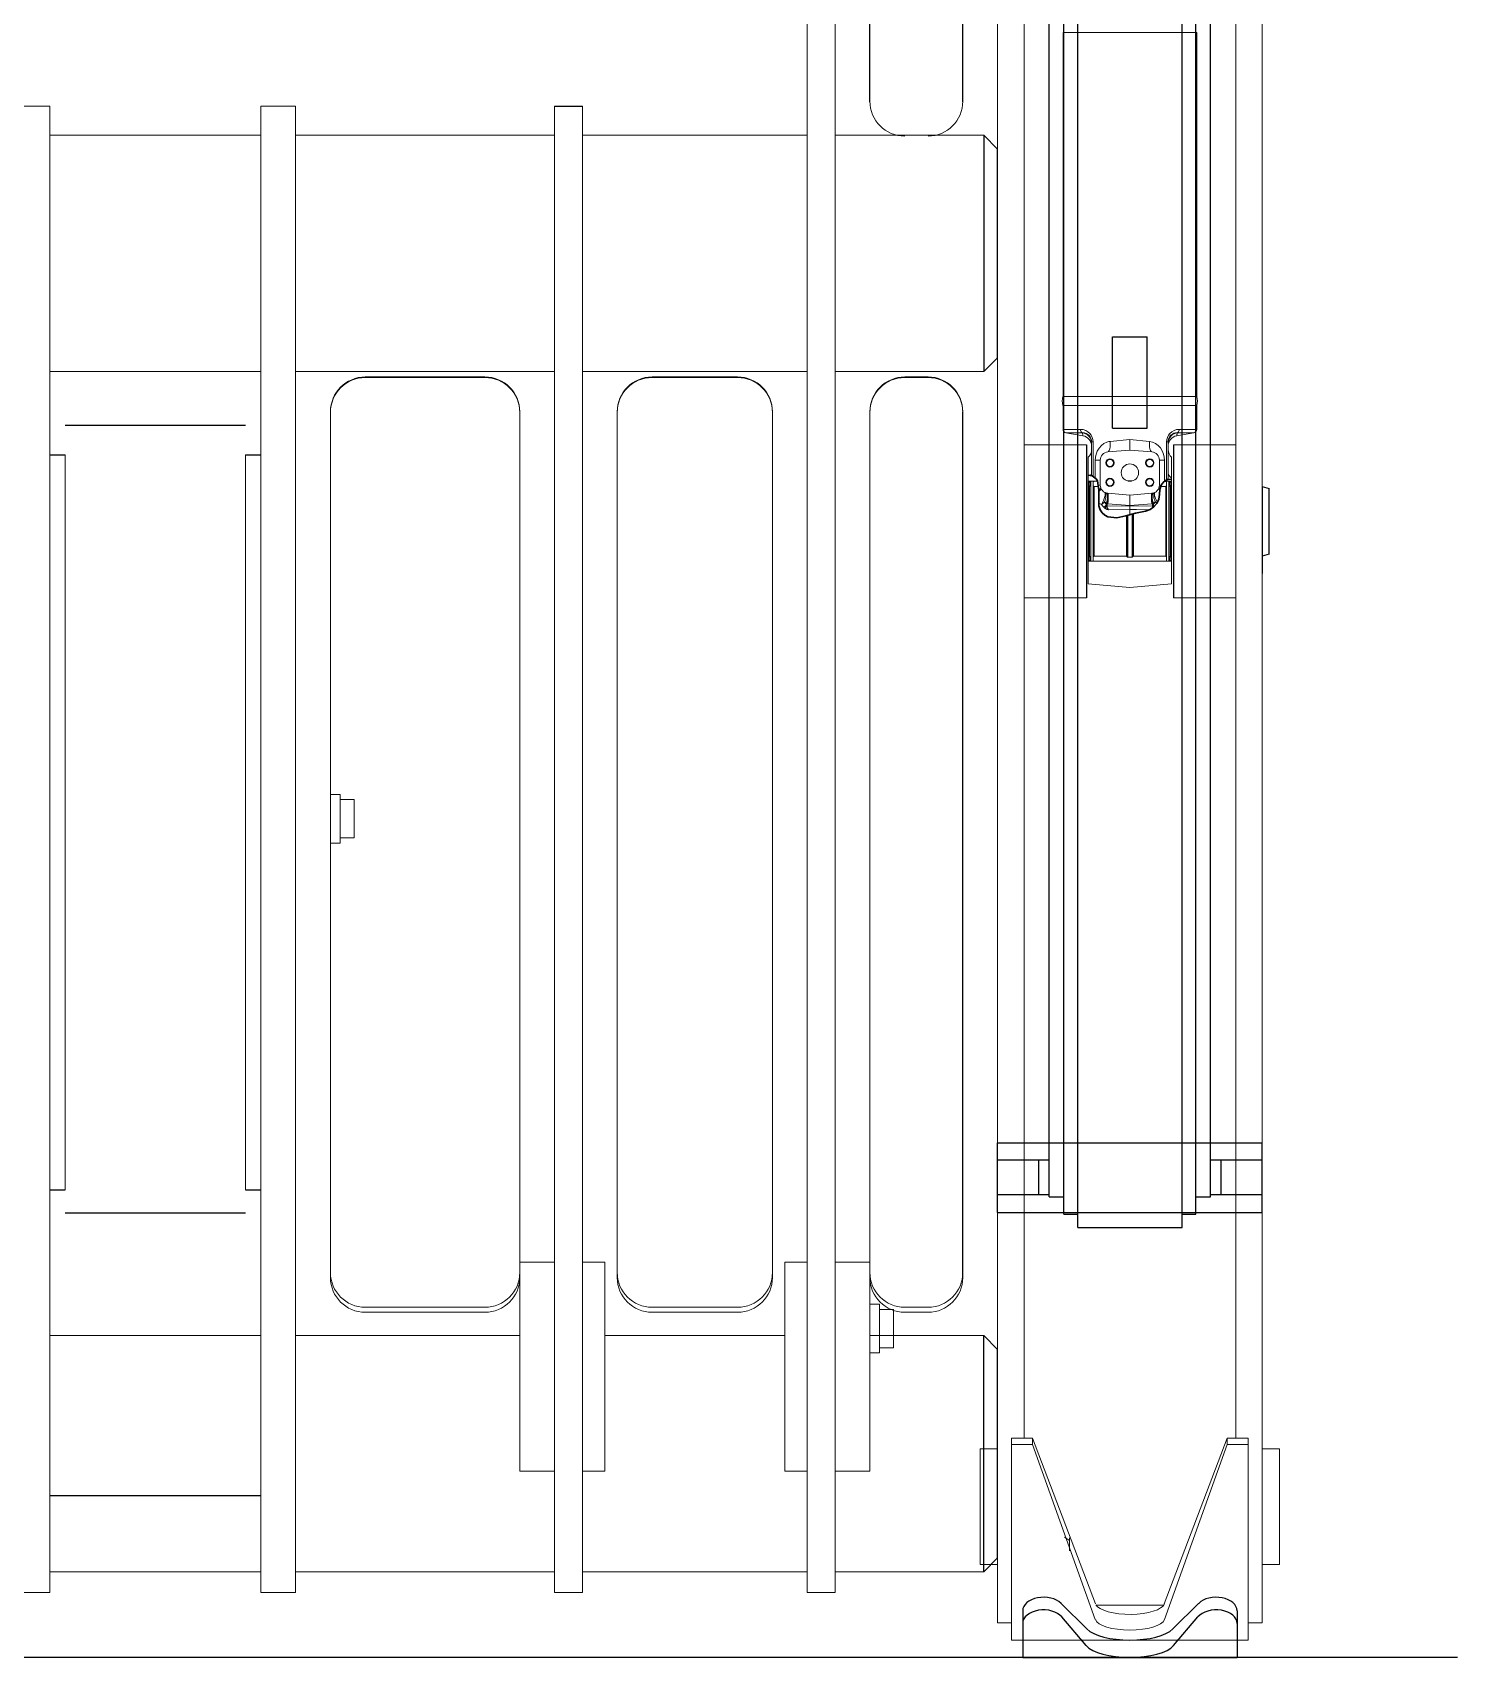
# Model space of a CAD drawing. Header units: millimetres. Extents: x -14999406 to 437, y -232 to 426.
# Drawn here: x 232.5 to 437.2, y -232.2 to 1.3 of the extents above; entities that cross this region are included whole.
import ezdxf

# ---------------------------------------------------------------- set-up
doc = ezdxf.new("R2010")
doc.units = ezdxf.units.MM
doc.header["$LTSCALE"] = 0.25
for name, color, linetype in [('Layer0016', 7, 'Continuous'), ('Layer0017', 7, 'Continuous'), ('Layer0027', 7, 'Continuous')]:
    doc.layers.add(name, color=color, linetype=linetype)

# ---------------------------------------------------------------- blocks, each defined once
blk = doc.blocks.new('DC_GROUP_ＤＸＦ１５－１_198')
at = {"layer": 'Layer0027', "color": 3, "linetype": 'Continuous', "lineweight": 13}
for p, q in [((396.93, -56.58), (396.92, -56.6)), ((396.92, -56.6), (396.92, -56.62)), ((396.92, -56.62), (396.92, -56.63)), ((396.94, -56.51), (396.93, -56.55)), ((396.93, -56.55), (396.93, -56.58)), ((396.95, -56.46), (396.94, -56.51)), ((396.96, -56.41), (396.95, -56.46)), ((396.97, -56.35), (396.96, -56.41)), ((396.98, -56.2), (396.97, -56.28)), ((396.97, -56.28), (396.97, -56.35))]:
    blk.add_line(p, q, dxfattribs=at)
blk = doc.blocks.new('DC_GROUP_ＤＸＦ１５－１_220')
at = {"layer": 'Layer0027', "color": 3, "linetype": 'Continuous', "lineweight": 13}
for p, q in [((393.45, -57.55), (393.02, -57.46)), ((393.86, -57.74), (393.45, -57.55)), ((394.24, -58.01), (393.86, -57.74)), ((394.56, -58.36), (394.24, -58.01)), ((394.83, -58.79), (394.56, -58.36)), ((395.02, -59.26), (394.83, -58.79)), ((395.12, -59.72), (395.02, -59.26)), ((395.15, -60.15), (395.12, -59.72))]:
    blk.add_line(p, q, dxfattribs=at)
blk = doc.blocks.new('DC_GROUP_ＤＸＦ１５－１_227')
at = {"layer": 'Layer0027', "color": 3, "linetype": 'Continuous', "lineweight": 13}
for p, q in [((385.76, -58.4), (386.08, -58.04)), ((386.08, -58.04), (386.46, -57.76)), ((386.46, -57.76), (386.86, -57.57)), ((385.2, -60.15), (385.23, -59.73)), ((385.23, -59.73), (385.33, -59.28)), ((385.33, -59.28), (385.5, -58.83)), ((385.5, -58.83), (385.76, -58.4))]:
    blk.add_line(p, q, dxfattribs=at)
blk = doc.blocks.new('DC_GROUP_ＤＸＦ１５－１_230')
at = {"layer": 'Layer0027', "color": 3, "linetype": 'Continuous', "lineweight": 13}
for p, q in [((387.34, -58.2), (387.29, -58.5)), ((387.34, -57.46), (387.35, -57.84)), ((387.35, -57.84), (387.34, -58.2)), ((387.13, -58.9), (387.02, -58.96)), ((387.22, -58.74), (387.13, -58.9)), ((387.29, -58.5), (387.22, -58.74))]:
    blk.add_line(p, q, dxfattribs=at)
blk = doc.blocks.new('DC_GROUP_ＤＸＦ１５－１_236')
at = {"layer": 'Layer0027', "color": 3, "linetype": 'Continuous', "lineweight": 13}
for p, q in [((383.66, -56.22), (383.37, -56.2)), ((383.92, -56.3), (383.66, -56.22)), ((384.15, -56.43), (383.92, -56.3)), ((384.34, -56.6), (384.15, -56.43)), ((384.48, -56.8), (384.34, -56.6)), ((384.59, -57.02), (384.48, -56.8)), ((384.65, -57.27), (384.59, -57.02)), ((384.68, -57.52), (384.65, -57.27))]:
    blk.add_line(p, q, dxfattribs=at)
blk = doc.blocks.new('DC_GROUP_ＤＸＦ１５－１_237')
at = {"layer": 'Layer0027', "color": 3, "linetype": 'Continuous', "lineweight": 13}
for p, q in [((383.46, -55.75), (383.06, -55.71)), ((383.83, -55.87), (383.46, -55.75)), ((384.16, -56.05), (383.83, -55.87)), ((384.43, -56.29), (384.16, -56.05)), ((384.63, -56.56), (384.43, -56.29)), ((384.78, -56.86), (384.63, -56.56)), ((384.87, -57.18), (384.78, -56.86)), ((384.9, -57.52), (384.87, -57.18))]:
    blk.add_line(p, q, dxfattribs=at)
blk = doc.blocks.new('DC_GROUP_ＤＸＦ１５－１_238')
at = {"layer": 'Layer0027', "color": 3, "linetype": 'Continuous', "lineweight": 13}
for p, q in [((383.72, -56.29), (383.37, -56.2)), ((384.04, -56.46), (383.72, -56.29)), ((384.3, -56.7), (384.04, -56.46)), ((384.51, -56.99), (384.3, -56.7)), ((384.63, -57.33), (384.51, -56.99)), ((384.66, -57.53), (384.63, -57.33))]:
    blk.add_line(p, q, dxfattribs=at)
blk = doc.blocks.new('DC_GROUP_ＤＸＦ１５－１_239')
at = {"layer": 'Layer0027', "color": 3, "linetype": 'Continuous', "lineweight": 13}
for p, q in [((383.38, -56.3), (383.37, -56.2)), ((383.39, -56.37), (383.38, -56.3)), ((383.4, -56.44), (383.39, -56.37)), ((383.41, -56.49), (383.4, -56.44)), ((383.42, -56.54), (383.41, -56.49)), ((383.42, -56.57), (383.42, -56.54)), ((383.43, -56.6), (383.42, -56.57)), ((383.43, -56.62), (383.43, -56.6)), ((383.44, -56.63), (383.43, -56.62))]:
    blk.add_line(p, q, dxfattribs=at)
blk = doc.blocks.new('DC_GROUP_ＤＸＦ１５－１_240')
at = {"layer": 'Layer0027', "color": 3, "linetype": 'Continuous', "lineweight": 13}
for p, q in [((393, -57.84), (393.02, -57.46)), ((393.02, -58.2), (393, -57.84)), ((393.06, -58.5), (393.02, -58.2)), ((393.13, -58.74), (393.06, -58.5)), ((393.22, -58.9), (393.13, -58.74)), ((393.33, -58.96), (393.22, -58.9))]:
    blk.add_line(p, q, dxfattribs=at)
blk = doc.blocks.new('DC_GROUP_ＤＸＦ１５－１_241')
at = {"layer": 'Layer0027', "color": 3, "linetype": 'Continuous', "lineweight": 13}
for p, q in [((395.69, -57.29), (395.68, -57.52)), ((395.75, -57.08), (395.69, -57.29)), ((395.83, -56.87), (395.75, -57.08)), ((395.94, -56.69), (395.83, -56.87)), ((396.09, -56.52), (395.94, -56.69)), ((396.28, -56.38), (396.09, -56.52)), ((396.49, -56.28), (396.28, -56.38)), ((396.73, -56.22), (396.49, -56.28)), ((396.98, -56.2), (396.73, -56.22))]:
    blk.add_line(p, q, dxfattribs=at)
blk = doc.blocks.new('DC_GROUP_ＤＸＦ１５－１_242')
at = {"layer": 'Layer0027', "color": 3, "linetype": 'Continuous', "lineweight": 13}
for p, q in [((396.52, -55.87), (396.19, -56.05)), ((396.89, -55.75), (396.52, -55.87)), ((397.29, -55.71), (396.89, -55.75)), ((395.48, -57.18), (395.45, -57.52)), ((395.57, -56.86), (395.48, -57.18)), ((395.72, -56.56), (395.57, -56.86)), ((395.93, -56.29), (395.72, -56.56)), ((396.19, -56.05), (395.93, -56.29))]:
    blk.add_line(p, q, dxfattribs=at)
blk = doc.blocks.new('DC_GROUP_ＤＸＦ１５－１_243')
at = {"layer": 'Layer0027', "color": 3, "linetype": 'Continuous', "lineweight": 13}
for p, q in [((395.72, -57.33), (395.7, -57.53)), ((395.85, -56.99), (395.72, -57.33)), ((396.05, -56.7), (395.85, -56.99)), ((396.32, -56.46), (396.05, -56.7)), ((396.64, -56.29), (396.32, -56.46)), ((396.98, -56.2), (396.64, -56.29))]:
    blk.add_line(p, q, dxfattribs=at)
blk = doc.blocks.new('DC_GROUP_ＤＸＦ１５－１_244')
at = {"layer": 'Layer0027', "color": 3, "linetype": 'Continuous', "lineweight": 13}
for p, q in [((386.86, -57.57), (387.02, -57.52)), ((387.02, -57.52), (387.17, -57.48)), ((387.17, -57.48), (387.34, -57.46))]:
    blk.add_line(p, q, dxfattribs=at)
blk = doc.blocks.new('DC_GROUP_ＤＸＦ１５－１_245')
at = {"layer": 'Layer0027', "color": 3, "linetype": 'Continuous', "lineweight": 13}
for p, q in [((397.17, -56.08), (397.23, -55.98)), ((397.23, -55.98), (397.28, -55.85)), ((397.28, -55.85), (397.29, -55.71)), ((396.98, -56.2), (397.08, -56.16)), ((397.08, -56.16), (397.17, -56.08))]:
    blk.add_line(p, q, dxfattribs=at)
blk = doc.blocks.new('DC_GROUP_ＤＸＦ１５－１_246')
at = {"layer": 'Layer0027', "color": 3, "linetype": 'Continuous', "lineweight": 13}
for p, q in [((383.08, -55.85), (383.06, -55.71)), ((383.12, -55.98), (383.08, -55.85)), ((383.19, -56.08), (383.12, -55.98)), ((383.27, -56.16), (383.19, -56.08)), ((383.37, -56.2), (383.27, -56.16))]:
    blk.add_line(p, q, dxfattribs=at)
blk = doc.blocks.new('DC_GROUP_ＤＸＦ１５－１_251')
at = {"layer": 'Layer0027', "color": 3, "linetype": 'Continuous', "lineweight": 13}
for p, q in [((386.86, -64.93), (386.76, -64.85)), ((386.93, -65.09), (386.86, -64.93)), ((386.96, -65.32), (386.93, -65.09)), ((386.95, -65.61), (386.96, -65.32)), ((386.82, -66.28), (386.91, -65.93)), ((386.91, -65.93), (386.95, -65.61))]:
    blk.add_line(p, q, dxfattribs=at)
blk = doc.blocks.new('DC_GROUP_ＤＸＦ１５－１_252')
at = {"layer": 'Layer0027', "color": 3, "linetype": 'Continuous', "lineweight": 13}
for p, q in [((393.5, -66.73), (393.51, -66.68)), ((393.51, -66.68), (393.52, -66.62)), ((393.52, -66.62), (393.53, -66.57))]:
    blk.add_line(p, q, dxfattribs=at)
blk = doc.blocks.new('DC_GROUP_ＤＸＦ１５－１_253')
at = {"layer": 'Layer0027', "color": 3, "linetype": 'Continuous', "lineweight": 13}
for p, q in [((394.36, -64.11), (394.34, -64.21)), ((394.34, -64.21), (394.37, -64.33)), ((394.37, -64.33), (394.44, -64.46)), ((394.44, -64.46), (394.47, -64.49))]:
    blk.add_line(p, q, dxfattribs=at)
blk = doc.blocks.new('DC_GROUP_ＤＸＦ１５－１_254')
at = {"layer": 'Layer0027', "color": 3, "linetype": 'Continuous', "lineweight": 13}
for p, q in [((395.62, -62.94), (395.63, -62.85)), ((395.63, -62.85), (395.66, -62.55)), ((395.66, -62.55), (395.67, -62.25)), ((395.67, -62.25), (395.68, -61.96))]:
    blk.add_line(p, q, dxfattribs=at)
blk = doc.blocks.new('DC_GROUP_ＤＸＦ１５－１_255')
at = {"layer": 'Layer0027', "color": 3, "linetype": 'Continuous', "lineweight": 13}
for p, q in [((393.36, -64.95), (393.35, -65.1)), ((393.35, -65.1), (393.35, -65.34)), ((393.35, -65.34), (393.37, -65.65)), ((393.37, -65.65), (393.4, -66)), ((393.4, -66), (393.45, -66.38))]:
    blk.add_line(p, q, dxfattribs=at)
blk = doc.blocks.new('DC_GROUP_ＤＸＦ１５－１_256')
at = {"layer": 'Layer0027', "color": 3, "linetype": 'Continuous', "lineweight": 13}
for p, q in [((384.59, -62.29), (384.55, -62.36)), ((384.66, -62.13), (384.59, -62.29)), ((384.68, -61.96), (384.66, -62.13))]:
    blk.add_line(p, q, dxfattribs=at)
blk = doc.blocks.new('DC_GROUP_ＤＸＦ１５－１_257')
at = {"layer": 'Layer0027', "color": 3, "linetype": 'Continuous', "lineweight": 13}
for p, q in [((386.98, -65.65), (387, -65.34)), ((387.01, -65.1), (387, -64.95)), ((387, -65.34), (387.01, -65.1)), ((386.9, -66.38), (386.95, -66)), ((386.95, -66), (386.98, -65.65))]:
    blk.add_line(p, q, dxfattribs=at)
blk = doc.blocks.new('DC_GROUP_ＤＸＦ１５－１_258')
at = {"layer": 'Layer0027', "color": 3, "linetype": 'Continuous', "lineweight": 13}
for p, q in [((387.05, -64.96), (387.02, -64.9)), ((387.07, -65.11), (387.05, -64.96)), ((387.08, -65.35), (387.07, -65.11)), ((387.07, -65.65), (387.08, -65.35)), ((387.02, -66.4), (387.05, -66.01)), ((387.05, -66.01), (387.07, -65.65))]:
    blk.add_line(p, q, dxfattribs=at)
blk = doc.blocks.new('DC_GROUP_ＤＸＦ１５－１_259')
at = {"layer": 'Layer0027', "color": 3, "linetype": 'Continuous', "lineweight": 13}
for p, q in [((394.36, -64.11), (394.36, -64.16)), ((394.36, -64.16), (394.4, -64.21)), ((394.4, -64.21), (394.47, -64.28)), ((394.47, -64.28), (394.49, -64.3))]:
    blk.add_line(p, q, dxfattribs=at)
blk = doc.blocks.new('DC_GROUP_ＤＸＦ１５－１_260')
at = {"layer": 'Layer0027', "color": 3, "linetype": 'Continuous', "lineweight": 13}
for p, q in [((395.68, -61.96), (395.7, -62.13)), ((395.7, -62.13), (395.76, -62.29)), ((395.76, -62.29), (395.86, -62.45)), ((395.86, -62.45), (396, -62.59)), ((396, -62.59), (396.18, -62.71))]:
    blk.add_line(p, q, dxfattribs=at)
blk = doc.blocks.new('DC_GROUP_ＤＸＦ１５－１_261')
at = {"layer": 'Layer0027', "color": 3, "linetype": 'Continuous', "lineweight": 13}
for p, q in [((384.68, -61.96), (384.68, -62.25)), ((384.68, -62.25), (384.69, -62.38))]:
    blk.add_line(p, q, dxfattribs=at)
blk = doc.blocks.new('DC_GROUP_ＤＸＦ１５－１_262')
at = {"layer": 'Layer0027', "color": 3, "linetype": 'Continuous', "lineweight": 13}
for p, q in [((386.82, -66.57), (386.83, -66.62)), ((386.83, -66.62), (386.84, -66.68)), ((386.84, -66.68), (386.85, -66.73))]:
    blk.add_line(p, q, dxfattribs=at)
blk = doc.blocks.new('DC_GROUP_ＤＸＦ１５－１_263')
at = {"layer": 'Layer0027', "color": 3, "linetype": 'Continuous', "lineweight": 13}
for p, q in [((386.85, -66.73), (386.86, -66.77)), ((386.86, -66.77), (386.87, -66.82)), ((386.87, -66.82), (386.88, -66.86)), ((386.88, -66.86), (386.9, -66.91)), ((386.9, -66.91), (386.91, -66.96)), ((386.91, -66.96), (386.93, -67.01)), ((386.93, -67.01), (386.96, -67.05)), ((386.96, -67.05), (386.99, -67.1)), ((386.99, -67.1), (387.02, -67.16)), ((387.02, -67.16), (387.06, -67.21)), ((387.06, -67.21), (387.1, -67.27))]:
    blk.add_line(p, q, dxfattribs=at)
blk = doc.blocks.new('DC_GROUP_ＤＸＦ１５－１_264')
at = {"layer": 'Layer0027', "color": 3, "linetype": 'Continuous', "lineweight": 13}
for p, q in [((386.73, -64.97), (386.71, -64.92)), ((386.71, -65.53), (386.74, -65.39)), ((386.74, -65.02), (386.73, -64.97)), ((386.75, -65.09), (386.74, -65.02)), ((386.74, -65.39), (386.75, -65.27)), ((386.75, -65.17), (386.75, -65.09)), ((386.75, -65.27), (386.75, -65.17)), ((386.52, -66.14), (386.61, -65.9)), ((386.61, -65.9), (386.67, -65.7)), ((386.67, -65.7), (386.71, -65.53))]:
    blk.add_line(p, q, dxfattribs=at)
blk = doc.blocks.new('DC_GROUP_ＤＸＦ１５－１_265')
at = {"layer": 'Layer0027', "color": 3, "linetype": 'Continuous', "lineweight": 13}
for p, q in [((393.4, -67.02), (393.43, -66.88)), ((393.43, -66.88), (393.45, -66.73))]:
    blk.add_line(p, q, dxfattribs=at)
blk = doc.blocks.new('DC_GROUP_ＤＸＦ１５－１_266')
at = {"layer": 'Layer0027', "color": 3, "linetype": 'Continuous', "lineweight": 13}
for p, q in [((386.49, -65.63), (386.57, -65.36)), ((386.57, -65.36), (386.63, -65.15)), ((386.64, -64.83), (386.6, -64.79)), ((386.63, -65.15), (386.65, -65)), ((386.65, -64.89), (386.64, -64.83)), ((386.65, -65), (386.65, -64.89)), ((386.08, -66.53), (386.23, -66.23)), ((386.23, -66.23), (386.37, -65.92)), ((386.37, -65.92), (386.49, -65.63))]:
    blk.add_line(p, q, dxfattribs=at)
blk = doc.blocks.new('DC_GROUP_ＤＸＦ１５－１_267')
at = {"layer": 'Layer0027', "color": 3, "linetype": 'Continuous', "lineweight": 13}
for p, q in [((393.61, -65.02), (393.6, -65.09)), ((393.6, -65.09), (393.6, -65.17)), ((393.6, -65.17), (393.6, -65.27)), ((393.6, -65.27), (393.62, -65.39)), ((393.62, -64.97), (393.61, -65.02)), ((393.64, -64.92), (393.62, -64.97)), ((393.62, -65.39), (393.64, -65.53)), ((393.64, -65.53), (393.68, -65.7)), ((393.68, -65.7), (393.75, -65.9)), ((393.75, -65.9), (393.83, -66.14))]:
    blk.add_line(p, q, dxfattribs=at)
blk = doc.blocks.new('DC_GROUP_ＤＸＦ１５－１_268')
at = {"layer": 'Layer0027', "color": 3, "linetype": 'Continuous', "lineweight": 13}
for p, q in [((393.42, -67), (393.44, -66.97)), ((393.44, -66.97), (393.46, -66.91)), ((393.46, -66.91), (393.48, -66.85)), ((393.48, -66.85), (393.49, -66.79)), ((393.49, -66.79), (393.5, -66.73))]:
    blk.add_line(p, q, dxfattribs=at)
blk = doc.blocks.new('DC_GROUP_ＤＸＦ１５－１_269')
at = {"layer": 'Layer0027', "color": 3, "linetype": 'Continuous', "lineweight": 13}
for p, q in [((386.63, -64.8), (386.6, -64.79)), ((386.66, -64.83), (386.63, -64.8)), ((386.68, -64.85), (386.66, -64.83)), ((386.7, -64.89), (386.68, -64.85)), ((386.71, -64.92), (386.7, -64.89))]:
    blk.add_line(p, q, dxfattribs=at)
blk = doc.blocks.new('DC_GROUP_ＤＸＦ１５－１_270')
at = {"layer": 'Layer0027', "color": 3, "linetype": 'Continuous', "lineweight": 13}
for p, q in [((393.3, -64.96), (393.28, -65.11)), ((393.28, -65.11), (393.28, -65.35)), ((393.28, -65.35), (393.28, -65.65)), ((393.33, -64.9), (393.3, -64.96)), ((393.28, -65.65), (393.3, -66.01)), ((393.3, -66.01), (393.33, -66.4))]:
    blk.add_line(p, q, dxfattribs=at)
blk = doc.blocks.new('DC_GROUP_ＤＸＦ１５－１_271')
at = {"layer": 'Layer0027', "color": 3, "linetype": 'Continuous', "lineweight": 13}
for p, q in [((386.68, -66.94), (386.59, -67.04)), ((386.76, -66.83), (386.68, -66.94)), ((386.85, -66.73), (386.76, -66.83))]:
    blk.add_line(p, q, dxfattribs=at)
blk = doc.blocks.new('DC_GROUP_ＤＸＦ１５－１_272')
at = {"layer": 'Layer0027', "color": 3, "linetype": 'Continuous', "lineweight": 13}
for p, q in [((393.53, -66.57), (393.68, -66.35)), ((393.68, -66.35), (393.83, -66.14))]:
    blk.add_line(p, q, dxfattribs=at)
blk = doc.blocks.new('DC_GROUP_ＤＸＦ１５－１_273')
at = {"layer": 'Layer0027', "color": 3, "linetype": 'Continuous', "lineweight": 13}
for p, q in [((386.92, -66.88), (386.9, -66.73)), ((386.96, -67.02), (386.92, -66.88)), ((387.02, -67.14), (386.96, -67.02)), ((387.1, -67.27), (387.02, -67.14))]:
    blk.add_line(p, q, dxfattribs=at)
blk = doc.blocks.new('DC_GROUP_ＤＸＦ１５－１_274')
at = {"layer": 'Layer0027', "color": 3, "linetype": 'Continuous', "lineweight": 13}
for p, q in [((386.52, -66.14), (386.67, -66.35)), ((386.67, -66.35), (386.82, -66.57))]:
    blk.add_line(p, q, dxfattribs=at)
blk = doc.blocks.new('DC_GROUP_ＤＸＦ１５－１_275')
at = {"layer": 'Layer0027', "color": 3, "linetype": 'Continuous', "lineweight": 13}
for p, q in [((393.5, -66.73), (393.59, -66.83)), ((393.59, -66.83), (393.61, -66.86))]:
    blk.add_line(p, q, dxfattribs=at)
blk = doc.blocks.new('DC_GROUP_ＤＸＦ１５－１_276')
at = {"layer": 'Layer0027', "color": 3, "linetype": 'Continuous', "lineweight": 13}
for p, q in [((385.72, -64.67), (385.79, -64.61)), ((385.79, -64.61), (385.92, -64.46)), ((385.92, -64.46), (385.99, -64.32)), ((386.01, -64.21), (385.99, -64.11)), ((385.99, -64.32), (386.01, -64.21))]:
    blk.add_line(p, q, dxfattribs=at)
blk = doc.blocks.new('DC_GROUP_ＤＸＦ１５－１_277')
at = {"layer": 'Layer0027', "color": 3, "linetype": 'Continuous', "lineweight": 13}
for p, q in [((386.57, -66.79), (386.43, -66.9)), ((386.7, -66.68), (386.57, -66.79)), ((386.82, -66.57), (386.7, -66.68))]:
    blk.add_line(p, q, dxfattribs=at)
blk = doc.blocks.new('DC_GROUP_ＤＸＦ１５－１_278')
at = {"layer": 'Layer0027', "color": 3, "linetype": 'Continuous', "lineweight": 13}
for p, q in [((386.23, -66.4), (386.08, -66.53)), ((386.38, -66.27), (386.23, -66.4)), ((386.52, -66.14), (386.38, -66.27))]:
    blk.add_line(p, q, dxfattribs=at)
blk = doc.blocks.new('DC_GROUP_ＤＸＦ１５－１_279')
at = {"layer": 'Layer0027', "color": 3, "linetype": 'Continuous', "lineweight": 13}
for p, q in [((393.72, -64.83), (393.7, -64.9)), ((393.7, -64.9), (393.7, -65.01)), ((393.7, -65.01), (393.73, -65.17)), ((393.75, -64.79), (393.72, -64.83)), ((393.73, -65.17), (393.78, -65.38)), ((393.78, -65.38), (393.87, -65.64)), ((393.87, -65.64), (393.99, -65.93)), ((393.99, -65.93), (394.11, -66.2))]:
    blk.add_line(p, q, dxfattribs=at)
blk = doc.blocks.new('DC_GROUP_ＤＸＦ１５－１_280')
at = {"layer": 'Layer0027', "color": 3, "linetype": 'Continuous', "lineweight": 13}
for p, q in [((393.83, -66.14), (393.98, -66.27)), ((393.98, -66.27), (394.05, -66.34))]:
    blk.add_line(p, q, dxfattribs=at)
blk = doc.blocks.new('DC_GROUP_ＤＸＦ１５－１_281')
at = {"layer": 'Layer0027', "color": 3, "linetype": 'Continuous', "lineweight": 13}
for p, q in [((393.53, -66.57), (393.65, -66.68)), ((393.65, -66.68), (393.72, -66.74))]:
    blk.add_line(p, q, dxfattribs=at)
blk = doc.blocks.new('DC_GROUP_ＤＸＦ１５－１_282')
at = {"layer": 'Layer0027', "color": 3, "linetype": 'Continuous', "lineweight": 13}
for p, q in [((385.71, -64.41), (385.76, -64.38)), ((385.76, -64.38), (385.88, -64.28)), ((385.88, -64.28), (385.96, -64.21)), ((385.96, -64.21), (385.99, -64.16)), ((385.99, -64.16), (385.99, -64.11))]:
    blk.add_line(p, q, dxfattribs=at)
blk = doc.blocks.new('DC_GROUP_ＤＸＦ１５－１_283')
at = {"layer": 'Layer0027', "color": 3, "linetype": 'Continuous', "lineweight": 13}
for p, q in [((393.42, -65.09), (393.39, -65.32)), ((393.39, -65.32), (393.4, -65.61)), ((393.49, -64.93), (393.42, -65.09)), ((393.59, -64.85), (393.49, -64.93)), ((393.4, -65.61), (393.45, -65.93)), ((393.45, -65.93), (393.53, -66.28))]:
    blk.add_line(p, q, dxfattribs=at)
blk = doc.blocks.new('DC_GROUP_ＤＸＦ１５－１_284')
at = {"layer": 'Layer0027', "color": 3, "linetype": 'Continuous', "lineweight": 13}
for p, q in [((393.45, -66.38), (393.48, -66.36)), ((393.48, -66.36), (393.5, -66.32)), ((393.5, -66.32), (393.53, -66.28))]:
    blk.add_line(p, q, dxfattribs=at)
blk = doc.blocks.new('DC_GROUP_ＤＸＦ１５－１_285')
at = {"layer": 'Layer0027', "color": 3, "linetype": 'Continuous', "lineweight": 13}
for p, q in [((386.08, -66.53), (386.25, -66.71)), ((386.25, -66.71), (386.43, -66.9))]:
    blk.add_line(p, q, dxfattribs=at)
blk = doc.blocks.new('DC_GROUP_ＤＸＦ１５－１_286')
at = {"layer": 'Layer0027', "color": 3, "linetype": 'Continuous', "lineweight": 13}
for p, q in [((386.43, -66.9), (386.48, -66.94)), ((386.48, -66.94), (386.53, -66.99)), ((386.53, -66.99), (386.59, -67.04))]:
    blk.add_line(p, q, dxfattribs=at)
blk = doc.blocks.new('DC_GROUP_ＤＸＦ１５－１_287')
at = {"layer": 'Layer0027', "color": 3, "linetype": 'Continuous', "lineweight": 13}
for p, q in [((386.85, -66.32), (386.82, -66.28)), ((386.88, -66.36), (386.85, -66.32)), ((386.9, -66.38), (386.88, -66.36))]:
    blk.add_line(p, q, dxfattribs=at)
blk = doc.blocks.new('DC_GROUP_ＤＸＦ１５－１_288')
at = {"layer": 'Layer0027', "color": 3, "linetype": 'Continuous', "lineweight": 13}
for p, q in [((393.66, -64.89), (393.64, -64.92)), ((393.68, -64.85), (393.66, -64.89)), ((393.7, -64.83), (393.68, -64.85)), ((393.72, -64.8), (393.7, -64.83)), ((393.75, -64.79), (393.72, -64.8))]:
    blk.add_line(p, q, dxfattribs=at)
blk = doc.blocks.new('DC_GROUP_ＤＸＦ１５－１_289')
at = {"layer": 'Layer0027', "color": 3, "linetype": 'Continuous', "lineweight": 13}
for p, q in [((386.59, -67.04), (386.63, -67.07)), ((386.63, -67.07), (386.67, -67.1)), ((386.67, -67.1), (386.71, -67.12)), ((386.71, -67.12), (386.76, -67.14)), ((386.76, -67.14), (386.8, -67.16)), ((386.8, -67.16), (386.84, -67.18)), ((386.84, -67.18), (386.89, -67.2)), ((386.89, -67.2), (386.94, -67.22)), ((386.94, -67.22), (386.99, -67.23)), ((386.99, -67.23), (387.04, -67.25)), ((387.04, -67.25), (387.1, -67.27))]:
    blk.add_line(p, q, dxfattribs=at)
blk = doc.blocks.new('DC_GROUP_ＤＸＦ１５－１_290')
at = {"layer": 'Layer0027', "color": 3, "linetype": 'Continuous', "lineweight": 13}
for p, q in [((393.53, -66.28), (393.63, -66.24)), ((393.63, -66.24), (393.73, -66.19)), ((393.73, -66.19), (393.83, -66.14))]:
    blk.add_line(p, q, dxfattribs=at)
blk = doc.blocks.new('DC_GROUP_ＤＸＦ１５－１_291')
at = {"layer": 'Layer0027', "color": 3, "linetype": 'Continuous', "lineweight": 13}
for p, q in [((386.62, -66.19), (386.52, -66.14)), ((386.72, -66.24), (386.62, -66.19)), ((386.82, -66.28), (386.72, -66.24))]:
    blk.add_line(p, q, dxfattribs=at)
blk = doc.blocks.new('DC_GROUP_ＤＸＦ１５－１_292')
at = {"layer": 'Layer0027', "color": 3, "linetype": 'Continuous', "lineweight": 13}
for p, q in [((386.94, -66.39), (386.9, -66.38)), ((386.98, -66.39), (386.94, -66.39)), ((387.02, -66.4), (386.98, -66.39))]:
    blk.add_line(p, q, dxfattribs=at)
blk = doc.blocks.new('DC_GROUP_ＤＸＦ１５－１_293')
at = {"layer": 'Layer0027', "color": 3, "linetype": 'Continuous', "lineweight": 13}
for p, q in [((390.18, -67.24), (391.15, -67.25)), ((391.15, -67.25), (393.01, -67.26))]:
    blk.add_line(p, q, dxfattribs=at)
blk = doc.blocks.new('DC_GROUP_ＤＸＦ１５－１_294')
at = {"layer": 'Layer0027', "color": 3, "linetype": 'Continuous', "lineweight": 13}
for p, q in [((393.33, -66.4), (393.37, -66.39)), ((393.37, -66.39), (393.41, -66.39)), ((393.41, -66.39), (393.45, -66.38))]:
    blk.add_line(p, q, dxfattribs=at)

msp = doc.modelspace()

# ---------------------------------------------------------------- linework, layer by layer
at = {"layer": 'Layer0016', "color": 3, "linetype": 'Continuous', "lineweight": 25}
for p, q in [((378.58, -166.03), (378.58, 111.82)), ((401.78, -166.03), (401.78, 111.82)), ((380.68, -168.53), (380.68, 100.2)), ((399.68, -168.53), (399.68, 100.2)), ((382.68, -170.43), (382.68, 20.93)), ((397.68, -170.43), (397.68, 20.93)), ((352.83, -8.65), (352.83, 15.65)), ((366.18, -8.65), (366.18, 15.65)), ((307.53, -9.27), (311.53, -9.27)), ((369.18, -13.44), (369.18, -47.41)), ((371.18, -45.41), (371.18, -15.41)), ((387.68, -42.4), (392.68, -42.4)), ((387.68, -55.56), (387.68, -42.4)), ((392.68, -55.56), (392.68, -42.4)), ((366.18, -177.61), (366.18, -53.18)), ((237.23, -55.09), (263.13, -55.09)), ((387.68, -55.56), (392.68, -55.56)), ((383.93, -57.93), (383.93, -79.93)), ((396.43, -57.93), (396.43, -79.93)), ((235.03, -59.35), (237.23, -59.35)), ((263.13, -59.35), (265.33, -59.35)), ((409.18, -63.93), (410.18, -64.2)), ((409.18, -63.93), (409.18, -76.43)), ((410.18, -73.66), (410.18, -64.2)), ((410.18, -73.66), (409.18, -73.93)), ((371.18, -168.28), (371.18, -158.28)), ((371.18, -158.28), (378.58, -158.28)), ((378.58, -158.28), (401.78, -158.28)), ((401.78, -158.28), (409.18, -158.28)), ((409.18, -168.28), (409.18, -158.28)), ((371.18, -160.7), (378.58, -160.7)), ((377.08, -165.7), (377.08, -160.7)), ((401.78, -160.7), (409.18, -160.7)), ((403.28, -165.7), (403.28, -160.7)), ((235.03, -165), (237.23, -165)), ((263.13, -165), (265.33, -165)), ((371.18, -165.7), (378.58, -165.7)), ((401.78, -165.7), (409.18, -165.7)), ((378.58, -166.03), (380.68, -166.03)), ((399.68, -166.03), (401.78, -166.03)), ((237.23, -168.33), (263.13, -168.33)), ((371.18, -168.28), (380.68, -168.28)), ((380.68, -168.28), (399.68, -168.28)), ((380.68, -168.53), (382.68, -168.53)), ((382.68, -170.43), (397.68, -170.43)), ((397.68, -168.53), (399.68, -168.53)), ((399.68, -168.28), (409.18, -168.28)), ((369.18, -219.91), (369.18, -185.94)), ((371.18, -217.91), (371.18, -187.94)), ((235.03, -208.95), (265.33, -208.95)), ((374.78, -225.5), (374.78, -232.23)), ((380.29, -224.45), (384.01, -228.12)), ((383.89, -230.49), (380.41, -226.39)), ((400.06, -224.45), (396.34, -228.12)), ((396.46, -230.49), (399.94, -226.39)), ((405.58, -225.5), (405.58, -232.23)), ((437.25, -232.23), (-405.85, -232.23)), ((374.78, -232.23), (405.58, -232.23))]:
    msp.add_line(p, q, dxfattribs=at)
at = {"layer": 'Layer0016', "color": 3, "linetype": 'Continuous', "lineweight": 13}
for p, q in [((371.18, 86.37), (371.18, -227.23)), ((374.98, 86.37), (374.98, -200.7)), ((405.38, 86.37), (405.38, -200.7)), ((409.18, 86.37), (409.18, -227.23)), ((343.83, 48.39), (343.83, -222.91)), ((347.83, 48.39), (347.83, -222.91)), ((230.03, -9.27), (235.03, -9.27)), ((235.03, -9.27), (235.03, -222.91)), ((265.33, -9.27), (270.33, -9.27)), ((265.33, -9.27), (265.33, -40.2)), ((270.33, -9.27), (270.33, -40.2)), ((307.53, -9.27), (307.53, -222.91)), ((311.53, -9.27), (311.53, -222.91)), ((235.03, -13.44), (265.33, -13.44)), ((270.33, -13.44), (307.53, -13.44)), ((311.53, -13.44), (343.83, -13.44)), ((347.83, -13.44), (369.18, -13.44)), ((369.18, -13.44), (371.18, -15.44)), ((265.33, -40.2), (265.33, -222.91)), ((270.33, -40.2), (270.33, -222.91)), ((369.18, -47.41), (371.18, -45.41)), ((235.03, -47.41), (265.33, -47.41)), ((270.33, -47.41), (307.53, -47.41)), ((297.53, -48.18), (280.33, -48.18)), ((297.53, -48.27), (280.33, -48.27)), ((311.53, -47.41), (343.83, -47.41)), ((333.83, -48.18), (321.53, -48.18)), ((333.83, -48.27), (321.53, -48.27)), ((347.83, -47.41), (369.18, -47.41)), ((361.18, -48.18), (357.83, -48.18)), ((361.18, -48.27), (357.83, -48.27)), ((275.33, -53.18), (275.33, -177.61)), ((302.53, -53.18), (302.53, -177.61)), ((316.53, -53.18), (316.53, -177.61)), ((338.83, -53.18), (338.83, -177.61)), ((352.83, -53.18), (352.83, -177.61)), ((374.98, -57.93), (383.93, -57.93)), ((396.43, -57.93), (405.38, -57.93)), ((237.23, -59.35), (237.23, -165)), ((263.13, -59.35), (263.13, -165)), ((383.93, -79.93), (374.98, -79.93)), ((405.38, -79.93), (396.43, -79.93)), ((275.33, -103.43), (275.33, -133.43)), ((276.73, -108.17), (275.33, -108.17)), ((276.73, -108.17), (276.73, -115.17)), ((278.73, -108.92), (276.73, -108.92)), ((278.73, -108.92), (278.73, -114.42)), ((278.73, -114.42), (276.73, -114.42)), ((276.73, -115.17), (275.33, -115.17)), ((307.53, -175.43), (302.53, -175.43)), ((302.53, -175.43), (302.53, -205.43)), ((314.73, -175.43), (311.53, -175.43)), ((314.73, -175.43), (314.73, -205.43)), ((340.63, -175.43), (340.63, -205.43)), ((343.83, -175.43), (340.63, -175.43)), ((352.83, -175.43), (347.83, -175.43)), ((352.83, -175.43), (352.83, -205.43)), ((297.53, -181.89), (280.33, -181.89)), ((333.83, -181.89), (321.53, -181.89)), ((354.23, -181.46), (352.83, -181.46)), ((354.23, -181.46), (354.23, -188.46)), ((361.18, -181.89), (357.83, -181.89)), ((297.53, -182.61), (280.33, -182.61)), ((333.83, -182.61), (321.53, -182.61)), ((356.23, -182.21), (354.23, -182.21)), ((356.23, -182.21), (356.23, -187.71)), ((361.18, -182.61), (357.83, -182.61)), ((235.03, -185.94), (265.33, -185.94)), ((302.53, -185.94), (270.33, -185.94)), ((314.73, -185.94), (340.63, -185.94)), ((352.83, -185.94), (369.18, -185.94)), ((369.18, -185.94), (371.18, -187.94)), ((354.23, -188.46), (352.83, -188.46)), ((356.23, -187.71), (354.23, -187.71)), ((373.18, -200.7), (373.18, -229.73)), ((376.18, -200.7), (373.18, -200.7)), ((376.18, -201.63), (376.18, -200.7)), ((376.18, -200.7), (385.22, -224.53)), ((404.18, -200.7), (395.13, -224.53)), ((404.18, -201.63), (404.18, -200.7)), ((407.18, -200.7), (404.18, -200.7)), ((407.18, -200.7), (407.18, -229.73)), ((368.68, -218.85), (368.68, -202.23)), ((368.68, -202.23), (371.18, -202.23)), ((376.18, -201.63), (373.18, -201.63)), ((376.18, -201.63), (385.21, -226.77)), ((404.18, -201.63), (395.14, -226.77)), ((407.18, -201.63), (404.18, -201.63)), ((411.68, -202.23), (409.18, -202.23)), ((411.68, -218.85), (411.68, -202.23)), ((307.53, -205.43), (302.53, -205.43)), ((314.73, -205.43), (311.53, -205.43)), ((343.83, -205.43), (340.63, -205.43)), ((352.83, -205.43), (347.83, -205.43)), ((380.79, -214.93), (381.5, -215.42)), ((381.5, -216.92), (381.5, -215.02)), ((368.68, -218.85), (371.18, -218.85)), ((369.18, -219.91), (371.18, -217.91)), ((411.68, -218.85), (409.18, -218.85)), ((235.03, -219.91), (265.33, -219.91)), ((307.53, -219.91), (270.33, -219.91)), ((311.53, -219.91), (343.83, -219.91)), ((347.83, -219.91), (369.18, -219.91)), ((230.03, -222.91), (235.03, -222.91)), ((265.33, -222.91), (270.33, -222.91)), ((307.53, -222.91), (311.53, -222.91)), ((343.83, -222.91), (347.83, -222.91)), ((395.02, -224.73), (385.33, -224.73)), ((373.18, -227.23), (371.18, -227.23)), ((409.18, -227.23), (407.18, -227.23)), ((407.18, -229.73), (373.18, -229.73)), ((373.18, -229.73), (374.78, -229.73)), ((405.58, -229.73), (407.18, -229.73))]:
    msp.add_line(p, q, dxfattribs=at)
for centre, start, end in [((357.83, -8.56), 180, 270), ((361.18, -8.56), 270, 0), ((280.33, -53.18), 90, 180), ((280.33, -53.27), 90, 180), ((297.53, -53.18), 0, 90), ((297.53, -53.27), 0, 90), ((321.53, -53.18), 90, 180), ((321.53, -53.27), 90, 180), ((333.83, -53.18), 0, 90), ((333.83, -53.27), 0, 90), ((357.83, -53.18), 90, 180), ((357.83, -53.27), 90, 180), ((361.18, -53.18), 0, 90), ((361.18, -53.27), 0, 90), ((280.33, -176.89), 180, 270), ((297.53, -176.89), 270, 0), ((321.53, -176.89), 180, 270), ((333.83, -176.89), 270, 0), ((357.83, -176.89), 180, 270), ((361.18, -176.89), 270, 0), ((280.33, -177.61), 180, 270), ((297.53, -177.61), 270, 0), ((321.53, -177.61), 180, 270), ((333.83, -177.61), 270, 0), ((357.83, -177.61), 180, 270), ((361.18, -177.61), 270, 0)]:
    msp.add_arc(centre, 5, start, end, dxfattribs=at)
at = {"layer": 'Layer0016', "color": 3, "linetype": 'Continuous', "lineweight": 25}
for centre, major_axis, ratio, start_param, end_param in [((377.78, -225.5), (3, 0), 0.643679, 0.577604, 3.141593), ((402.58, -225.5), (-3, 0), 0.643679, 3.141593, 5.705581), ((377.78, -227.32), (3, 0), 0.643679, 0.500171, 3.141593), ((402.58, -227.32), (-3, 0), 0.643679, 3.141593, 5.783014), ((390.18, -227.23), (-6.6, 0), 0.378788, 0.366234, 2.775359), ((390.18, -229.73), (-6.6, 0), 0.378788, 0.311167, 2.830425)]:
    msp.add_ellipse(centre, major_axis=major_axis, ratio=ratio, start_param=start_param, end_param=end_param, dxfattribs=at)
at = {"layer": 'Layer0016', "color": 3, "linetype": 'Continuous', "lineweight": 18}
for centre, start_param, end_param in [((390.18, -224.3), 0.195335, 3.011035), ((390.18, -226.56), 0.123724, 3.017868)]:
    msp.add_ellipse(centre, major_axis=(-5, 0), ratio=0.34593, start_param=start_param, end_param=end_param, dxfattribs=at)
at = {"layer": 'Layer0017', "color": 3, "linetype": 'Continuous', "lineweight": 30}
for p, q in [((384.78, -62.4), (384.18, -62.29)), ((385.36, -62.83), (384.78, -62.4)), ((385.51, -63.13), (385.36, -62.83)), ((395.75, -62.89), (395.32, -63.07)), ((396.18, -62.9), (395.75, -62.89)), ((385.59, -63.46), (385.51, -63.13)), ((385.64, -63.82), (385.59, -63.46)), ((385.7, -64.36), (385.64, -63.82)), ((385.74, -64.9), (385.7, -64.36)), ((385.74, -65.44), (385.74, -64.9)), ((394.42, -65.06), (394.32, -65.76)), ((394.48, -64.36), (394.42, -65.06)), ((394.67, -63.72), (394.48, -64.36)), ((394.94, -63.36), (394.67, -63.72)), ((395.32, -63.07), (394.94, -63.36)), ((385.72, -66.08), (385.74, -65.44)), ((385.74, -66.71), (385.72, -66.08)), ((385.9, -67.29), (385.74, -66.71)), ((386.18, -67.7), (385.9, -67.29)), ((386.57, -68.04), (386.18, -67.7)), ((391.71, -67.63), (390.97, -67.77)), ((392.43, -67.49), (391.71, -67.63)), ((393.1, -67.23), (392.43, -67.49)), ((393.63, -66.85), (393.1, -67.23)), ((394.05, -66.35), (393.63, -66.85)), ((394.32, -65.76), (394.05, -66.35)), ((387.02, -68.28), (386.57, -68.04)), ((388.29, -68.44), (387.02, -68.28)), ((389.62, -68.14), (388.29, -68.44)), ((390.97, -67.77), (389.62, -68.14))]:
    msp.add_line(p, q, dxfattribs=at)
at = {"layer": 'Layer0027', "color": 3, "linetype": 'Continuous', "lineweight": 18}
for p, q in [((399.78, 1.33), (380.58, 1.33)), ((380.58, -50.99), (380.58, 1.33)), ((399.78, -50.99), (399.78, 1.33)), ((399.78, -50.99), (380.58, -50.99)), ((380.58, -55.71), (380.58, -52.27)), ((399.78, -52.27), (380.58, -52.27)), ((399.78, -52.27), (399.78, -55.71)), ((383.06, -55.71), (380.58, -55.71)), ((399.78, -55.71), (397.29, -55.71)), ((380.99, -56.2), (383.37, -56.2)), ((380.99, -56.2), (383.43, -56.63)), ((384.68, -57.52), (384.9, -57.52)), ((384.68, -57.52), (384.68, -61.96)), ((384.9, -57.52), (384.9, -62.49)), ((387.34, -57.46), (390.18, -57.17)), ((393.02, -57.46), (390.18, -57.17)), ((390.18, -57.17), (390.18, -58.68)), ((395.68, -57.52), (395.45, -57.52)), ((395.45, -63.01), (395.45, -57.52)), ((395.68, -61.96), (395.68, -57.52)), ((399.36, -56.2), (396.92, -56.63)), ((396.98, -56.2), (399.36, -56.2)), ((384.18, -59.73), (384.18, -77.9)), ((385.2, -60.15), (385.93, -60.15)), ((385.2, -62.71), (385.2, -60.15)), ((385.93, -60.15), (385.93, -63.71)), ((390.18, -58.68), (387.02, -58.96)), ((390.18, -58.68), (393.33, -58.96)), ((394.43, -60.15), (395.15, -60.15)), ((394.43, -63.71), (394.43, -60.15)), ((395.15, -63.2), (395.15, -60.15)), ((396.18, -59.73), (396.18, -77.9)), ((384.23, -63.18), (384.18, -63.13)), ((384.18, -63.88), (384.28, -63.88)), ((384.23, -63.18), (384.23, -63.22)), ((384.23, -63.18), (385.52, -63.18)), ((384.28, -74.53), (384.28, -63.33)), ((384.28, -63.78), (384.37, -63.78)), ((384.33, -63.28), (384.58, -63.28)), ((384.33, -63.88), (384.38, -63.79)), ((384.33, -73.98), (384.33, -63.88)), ((384.33, -63.93), (384.39, -63.93)), ((384.37, -63.78), (384.37, -63.81)), ((384.38, -63.79), (384.38, -63.79)), ((384.39, -63.93), (384.58, -63.76)), ((384.39, -73.93), (384.39, -63.93)), ((384.48, -63.68), (384.48, -63.38)), ((384.48, -63.38), (384.58, -63.38)), ((384.48, -63.68), (384.58, -63.68)), ((384.58, -74.68), (384.58, -63.18)), ((385.23, -63.18), (384.93, -63.26)), ((384.93, -74.6), (384.93, -63.26)), ((385.03, -63.93), (384.93, -63.83)), ((385.03, -73.93), (385.03, -63.93)), ((385.66, -63.93), (385.03, -63.93)), ((385.63, -63.71), (385.93, -63.71)), ((387, -64.95), (386.98, -64.92)), ((387.02, -64.9), (390.18, -65.18)), ((390.52, -63.13), (389.84, -63.13)), ((393.33, -64.9), (390.18, -65.18)), ((390.18, -65.18), (390.18, -67.99)), ((393.37, -64.92), (393.36, -64.95)), ((394.43, -63.71), (394.68, -63.71)), ((395.33, -63.93), (394.6, -63.93)), ((395.43, -63.26), (395.16, -63.19)), ((395.17, -63.18), (396.13, -63.18)), ((395.43, -63.83), (395.33, -63.93)), ((395.33, -73.93), (395.33, -63.93)), ((395.43, -74.6), (395.43, -63.26)), ((395.78, -63.18), (395.78, -74.68)), ((396.03, -63.28), (395.78, -63.28)), ((395.78, -63.38), (395.88, -63.38)), ((395.78, -63.68), (395.88, -63.68)), ((395.97, -63.93), (395.78, -63.76)), ((395.88, -63.68), (395.88, -63.38)), ((395.97, -63.79), (395.98, -63.79)), ((395.97, -63.93), (395.97, -73.93)), ((396.03, -63.93), (395.97, -63.93)), ((395.98, -63.81), (395.98, -63.78)), ((396.08, -63.78), (395.98, -63.78)), ((396.03, -63.88), (395.98, -63.79)), ((396.03, -63.88), (396.03, -73.98)), ((396.08, -63.33), (396.08, -74.53)), ((396.18, -63.88), (396.08, -63.88)), ((396.13, -63.18), (396.18, -63.13)), ((396.13, -63.22), (396.13, -63.18)), ((386.08, -66.53), (385.72, -66.34)), ((386.82, -66.57), (386.82, -66.28)), ((386.9, -66.73), (386.85, -66.73)), ((386.9, -66.73), (386.9, -66.38)), ((386.9, -66.73), (390.18, -66.7)), ((390.18, -66.67), (387.02, -66.4)), ((387.1, -67.27), (390.18, -67.24)), ((390.18, -66.67), (393.33, -66.4)), ((390.18, -66.7), (393.45, -66.73)), ((393.45, -66.73), (393.45, -66.38)), ((393.5, -66.73), (393.45, -66.73)), ((393.53, -66.57), (393.53, -66.28)), ((389.68, -73.93), (389.68, -68.13)), ((389.8, -74.05), (389.8, -68.09)), ((389.87, -74.08), (389.87, -68.07)), ((390.49, -74.08), (390.49, -67.9)), ((390.56, -74.05), (390.56, -67.88)), ((390.68, -73.93), (390.68, -67.85)), ((384.18, -73.98), (384.28, -73.98)), ((384.23, -74.68), (384.18, -74.73)), ((384.23, -74.64), (384.23, -74.68)), ((384.23, -74.68), (396.13, -74.68)), ((384.28, -74.08), (384.37, -74.08)), ((384.33, -73.93), (384.39, -73.93)), ((384.33, -73.98), (384.38, -74.06)), ((384.33, -74.58), (384.58, -74.58)), ((384.37, -74.05), (384.37, -74.08)), ((384.38, -74.07), (384.38, -74.06)), ((384.39, -73.93), (384.58, -74.1)), ((384.48, -74.48), (384.48, -74.18)), ((384.48, -74.18), (384.58, -74.18)), ((384.48, -74.48), (384.58, -74.48)), ((385.03, -73.93), (384.93, -74.03)), ((385.23, -74.68), (384.93, -74.6)), ((389.68, -73.93), (385.03, -73.93)), ((389.8, -74.05), (389.68, -73.93)), ((390.49, -74.08), (389.87, -74.08)), ((390.68, -73.93), (390.56, -74.05)), ((395.33, -73.93), (390.68, -73.93)), ((395.43, -74.6), (395.13, -74.68)), ((395.43, -74.03), (395.33, -73.93)), ((395.97, -73.93), (395.78, -74.1)), ((395.78, -74.18), (395.88, -74.18)), ((395.78, -74.48), (395.88, -74.48)), ((396.03, -74.58), (395.78, -74.58)), ((395.88, -74.48), (395.88, -74.18)), ((396.03, -73.93), (395.97, -73.93)), ((395.97, -74.07), (395.98, -74.06)), ((396.03, -73.98), (395.98, -74.06)), ((395.98, -74.08), (395.98, -74.05)), ((396.08, -74.08), (395.98, -74.08)), ((396.18, -73.98), (396.08, -73.98)), ((396.13, -74.68), (396.13, -74.64)), ((396.13, -74.68), (396.18, -74.73)), ((390.18, -78.43), (384.18, -77.9)), ((396.18, -77.9), (390.18, -78.43))]:
    msp.add_line(p, q, dxfattribs=at)
for centre, radius in [((387.32, -60.54), 0.6), ((387.32, -60.54), 0.513), ((390.18, -61.93), 1.25), ((393.04, -60.54), 0.6), ((393.04, -60.54), 0.513), ((387.32, -63.32), 0.6), ((387.32, -63.32), 0.513), ((393.04, -63.32), 0.6), ((393.04, -63.32), 0.513)]:
    msp.add_circle(centre, radius, dxfattribs=at)
for centre, radius, start, end in [((382.59, -51.63), 2.12, 162.3134, 197.6866), ((397.76, -51.63), 2.12, 342.3134, 17.6866), ((381.08, -55.71), 0.5, 180, 260), ((399.28, -55.71), 0.5, 280, 0), ((383.18, -58.11), 1.5, 0, 80), ((397.18, -58.11), 1.5, 100, 180), ((383.18, -58.61), 1.5, 311.8103, 0), ((387.13, -60.15), 1.2, 95, 180), ((393.23, -60.15), 1.2, 0, 85), ((397.18, -58.61), 1.5, 180, 228.1897), ((384.33, -63.33), 0.15, 90, 180), ((384.33, -63.33), 0.05, 90, 180), ((384.37, -63.79), 0.01, 359.9691, 90), ((387.13, -63.71), 1.2, 180, 265), ((393.23, -63.71), 1.2, 275, 0), ((395.98, -63.79), 0.01, 90, 180.0309), ((396.03, -63.33), 0.15, 0, 90), ((396.03, -63.33), 0.05, 0, 90), ((384.33, -74.53), 0.15, 180, 270), ((384.33, -74.53), 0.05, 180, 270), ((384.37, -74.07), 0.01, 270, 0.0309), ((389.87, -73.98), 0.1, 225, 270), ((390.49, -73.98), 0.1, 270, 315), ((395.98, -74.07), 0.01, 179.9691, 270), ((396.03, -74.53), 0.15, 270, 360), ((396.03, -74.53), 0.05, 270, 360)]:
    msp.add_arc(centre, radius, start, end, dxfattribs=at)

# ---------------------------------------------------------------- block references
at = {"layer": 'Layer0027', "linetype": 'Continuous'}
for name in ['DC_GROUP_ＤＸＦ１５－１_237', 'DC_GROUP_ＤＸＦ１５－１_246', 'DC_GROUP_ＤＸＦ１５－１_242', 'DC_GROUP_ＤＸＦ１５－１_245', 'DC_GROUP_ＤＸＦ１５－１_236', 'DC_GROUP_ＤＸＦ１５－１_238', 'DC_GROUP_ＤＸＦ１５－１_239', 'DC_GROUP_ＤＸＦ１５－１_227', 'DC_GROUP_ＤＸＦ１５－１_244', 'DC_GROUP_ＤＸＦ１５－１_230', 'DC_GROUP_ＤＸＦ１５－１_240', 'DC_GROUP_ＤＸＦ１５－１_220', 'DC_GROUP_ＤＸＦ１５－１_241', 'DC_GROUP_ＤＸＦ１５－１_243', 'DC_GROUP_ＤＸＦ１５－１_198', 'DC_GROUP_ＤＸＦ１５－１_256', 'DC_GROUP_ＤＸＦ１５－１_261', 'DC_GROUP_ＤＸＦ１５－１_254', 'DC_GROUP_ＤＸＦ１５－１_260', 'DC_GROUP_ＤＸＦ１５－１_282', 'DC_GROUP_ＤＸＦ１５－１_276', 'DC_GROUP_ＤＸＦ１５－１_266', 'DC_GROUP_ＤＸＦ１５－１_264', 'DC_GROUP_ＤＸＦ１５－１_269', 'DC_GROUP_ＤＸＦ１５－１_251', 'DC_GROUP_ＤＸＦ１５－１_257', 'DC_GROUP_ＤＸＦ１５－１_258', 'DC_GROUP_ＤＸＦ１５－１_270', 'DC_GROUP_ＤＸＦ１５－１_255', 'DC_GROUP_ＤＸＦ１５－１_283', 'DC_GROUP_ＤＸＦ１５－１_267', 'DC_GROUP_ＤＸＦ１５－１_288', 'DC_GROUP_ＤＸＦ１５－１_279', 'DC_GROUP_ＤＸＦ１５－１_253', 'DC_GROUP_ＤＸＦ１５－１_259', 'DC_GROUP_ＤＸＦ１５－１_278', 'DC_GROUP_ＤＸＦ１５－１_285', 'DC_GROUP_ＤＸＦ１５－１_277', 'DC_GROUP_ＤＸＦ１５－１_286', 'DC_GROUP_ＤＸＦ１５－１_274', 'DC_GROUP_ＤＸＦ１５－１_291', 'DC_GROUP_ＤＸＦ１５－１_271', 'DC_GROUP_ＤＸＦ１５－１_289', 'DC_GROUP_ＤＸＦ１５－１_287', 'DC_GROUP_ＤＸＦ１５－１_262', 'DC_GROUP_ＤＸＦ１５－１_263', 'DC_GROUP_ＤＸＦ１５－１_292', 'DC_GROUP_ＤＸＦ１５－１_273', 'DC_GROUP_ＤＸＦ１５－１_293', 'DC_GROUP_ＤＸＦ１５－１_294', 'DC_GROUP_ＤＸＦ１５－１_265', 'DC_GROUP_ＤＸＦ１５－１_268', 'DC_GROUP_ＤＸＦ１５－１_284', 'DC_GROUP_ＤＸＦ１５－１_252', 'DC_GROUP_ＤＸＦ１５－１_275', 'DC_GROUP_ＤＸＦ１５－１_272', 'DC_GROUP_ＤＸＦ１５－１_290', 'DC_GROUP_ＤＸＦ１５－１_281', 'DC_GROUP_ＤＸＦ１５－１_280']:
    msp.add_blockref(name, (0, 0), dxfattribs=at)

doc.saveas('drawing.dxf')
